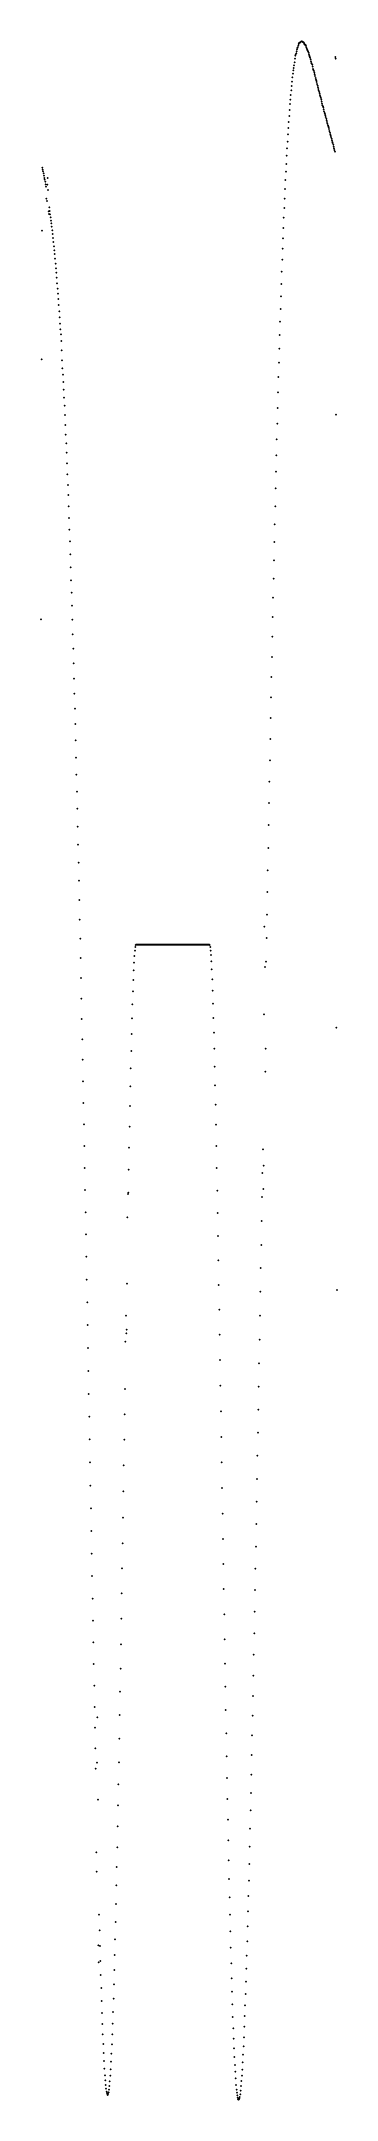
# Model space of a CAD drawing. Header units: metres. Extents: x 0 to 360, y -1401 to 1096.
import ezdxf

# ---------------------------------------------------------------- set-up
doc = ezdxf.new("R2010")
doc.units = ezdxf.units.M

msp = doc.modelspace()

# ---------------------------------------------------------------- linework, layer by layer
for p in [(308.5, 1075.2), (309, 1078.7), (309.5, 1080.4), (310, 1081.7), (310.5, 1083.9), (311, 1086.5), (311.5, 1088.2), (312, 1089.1), (312.5, 1090.8), (313, 1093), (313.5, 1094.3), (314, 1094.7), (314.5, 1094.7), (315, 1095.1), (315.5, 1095.6), (316, 1096), (316.5, 1096.4), (317, 1096.4), (317.5, 1096), (318, 1095.6), (318.5, 1095.6), (319, 1095.1), (319.5, 1094.3), (320, 1093), (320.5, 1092.1), (321, 1092.1), (321.5, 1091.7), (322, 1090.4), (322.5, 1088.6), (323, 1086.9), (323.5, 1085.6), (324, 1084.8), (324.5, 1083.9), (325, 1082.6), (325.5, 1080.4), (326, 1078.7), (326.5, 1077.8), (327, 1076.5), (327.5, 1074.4), (357.5, 1077.4), (358, 1075.2), (305.5, 1052.4), (306, 1057.1), (306.5, 1061), (307, 1064), (307.5, 1067), (308, 1070.9), (328, 1071.8), (328.5, 1070.1), (329, 1069.2), (329.5, 1067.9), (330, 1065.3), (330.5, 1062.7), (331, 1061.4), (331.5, 1060.1), (332, 1058.4), (332.5, 1056.2), (333, 1054.1), (333.5, 1051.9), (334, 1049.8), (303, 1025.6), (303.5, 1031.2), (304, 1036.8), (304.5, 1042), (305, 1047.2), (334.5, 1048.5), (335, 1046.7), (335.5, 1044.6), (336, 1042.4), (336.5, 1040.3), (337, 1038.5), (337.5, 1036.4), (338, 1034.6), (338.5, 1032.9), (339, 1030.8), (339.5, 1029), (340, 1027.3), (340.5, 1025.6), (301.5, 1005.7), (302, 1013), (302.5, 1020), (341, 1023), (341.5, 1020.4), (342, 1018.7), (342.5, 1017.4), (343, 1016.1), (343.5, 1013.9), (344, 1011.3), (344.5, 1009.2), (345, 1007.9), (345.5, 1006.6), (346, 1004.4), (346.5, 1002.2), (347, 1000.5), (299.5, 974.6), (300, 983.2), (300.5, 991), (301, 998.4), (347.5, 998.4), (348, 996.2), (348.5, 994.5), (349, 993.2), (349.5, 991.9), (350, 989.7), (350.5, 987.6), (351, 985.4), (351.5, 983.2), (352, 981.9), (352.5, 980.2), (353, 978), (353.5, 975.9), (354, 974.2), (298.5, 957.3), (299, 966.4), (354.5, 972.9), (355, 970.7), (355.5, 968.5), (356, 966.4), (356.5, 964.2), (357, 962.5), (1.5, 943.1), (2, 940.5), (2.5, 938.3), (3, 936.1), (3.5, 933.1), (4, 930.5), (4.5, 928.4), (5, 925.8), (8, 930.5), (297, 927.9), (297.5, 937.9), (298, 947.4), (5.5, 922.8), (6, 919.7), (6.5, 905.5), (7, 902.4), (7.5, 922.3), (8.5, 915.8), (296, 905.5), (296.5, 917.1), (9, 889.9), (9.5, 886.9), (10, 894.7), (10.5, 890.4), (11, 886.5), (11.5, 882.6), (12, 878.7), (12.5, 875.2), (295, 882.1), (295.5, 893.8), (1, 866.6), (13, 871.3), (13.5, 867), (14, 862.3), (14.5, 857.5), (15, 852.8), (294, 857.1), (294.5, 869.6), (15.5, 847.6), (16, 842.8), (16.5, 838.1), (17, 832.5), (17.5, 826.4), (293, 831.2), (293.5, 844.6), (18, 820.8), (18.5, 815.6), (19, 809.6), (19.5, 802.7), (292, 801.8), (292.5, 816.9), (20, 796.2), (20.5, 790.1), (21, 783.6), (21.5, 776.3), (291.5, 786.7), (22, 768.5), (22.5, 761.2), (23, 753.8), (290.5, 756), (291, 771.6), (23.5, 746.9), (24, 740.9), (24.5, 732.7), (290, 740), (0.5, 710.2), (25, 721.4), (25.5, 709.3), (26, 699.4), (289, 706.3), (289.5, 723.2), (26.5, 691.6), (27, 683), (288.5, 689), (27.5, 673.5), (28, 664), (28.5, 654), (287.5, 651.5), (288, 670.5), (29, 642.8), (29.5, 630.7), (287, 632.4), (358.5, 643.2), (30, 619.1), (30.5, 608.3), (286.5, 613.4), (31, 597), (31.5, 584.1), (286, 594), (32, 570.7), (32.5, 558.1), (285, 553.8), (285.5, 574.1), (33, 545.6), (33.5, 532.2), (284.5, 532.2), (34, 518), (34.5, 503.7), (284, 510.2), (35, 489.5), (283.5, 488.6), (35.5, 473.9), (36, 457.9), (283, 466.6), (36.5, 442.4), (37, 427.2), (282.5, 444.1), (37.5, 411.7), (282, 421.2), (0, 394.8), (38, 394.4), (38.5, 376.7), (281.5, 397.9), (39, 359.4), (281, 373.7), (39.5, 341.7), (280, 324.9), (280.5, 349.1), (40, 323.1), (40.5, 304.6), (279.5, 300.2), (41, 286.4), (279, 275.2), (41.5, 267.8), (42, 248), (42.5, 227.2), (278.5, 249.7), (43, 206.5), (278, 223.8), (43.5, 185.8), (277.5, 197.9), (44, 165), (277, 171.9), (44.5, 143.4), (276.5, 145.2), (45, 121.4), (276, 117.5), (45.5, 99.8), (46, 77.8), (275.5, 90.3), (46.5, 54.4), (275, 63.9), (47, 30.7), (274.5, 36.7), (47.5, 7.3), (116, 0), (116.5, 0), (117, 0), (118, 0), (118.5, 0), (120, 0), (120.5, 0), (121, 0), (123, 0), (123.5, 0), (124, 0), (126, 0), (126.5, 0), (127, 0), (129, 0), (129.5, 0), (130, 0), (130.5, 0), (134.5, 0), (135, 0), (135.5, 0), (136, 0), (136.5, 0), (137, 0), (137.5, 0), (138, 0), (138.5, 0), (140, 0), (140.5, 0), (141, 0), (142, 0), (142.5, 0), (143, 0), (143.5, 0), (144, 0), (144.5, 0), (146, 0), (146.5, 0), (148, 0), (148.5, 0), (150.5, 0), (151, 0), (151.5, 0), (152, 0), (152.5, 0), (155, 0), (155.5, 0), (156, 0), (157.5, 0), (158, 0), (159.5, 0), (160, 0), (161, 0), (161.5, 0), (162, 0), (163.5, 0), (165, 0), (165.5, 0), (167.5, 0), (168, 0), (169.5, 0), (170, 0), (170.5, 0), (172.5, 0), (173, 0), (173.5, 0), (175, 0), (175.5, 0), (176.5, 0), (177, 0), (178.5, 0), (179, 0), (180.5, 0), (181, 0), (182.5, 0), (183, 0), (183.5, 0), (185, 0), (185.5, 0), (186.5, 0), (187, 0), (188.5, 0), (189, 0), (190.5, 0), (191, 0), (191.5, 0), (192, 0), (192.5, 0), (193, 0), (194.5, 0), (196, 0), (196.5, 0), (197, 0), (198, 0), (200, 0), (200.5, 0), (202.5, 0), (203, 0), (203.5, 0), (204, 0), (271.5, 22), (274, 8.2), (48, -16), (113, -21.6), (113.5, -13.4), (114, -6.9), (114.5, -2.6), (115, -0.4), (115.5, 0), (117.5, 0), (119, 0), (119.5, 0), (121.5, 0), (122, 0), (122.5, 0), (124.5, 0), (125, 0), (125.5, 0), (127.5, 0), (128, 0), (128.5, 0), (131, 0), (131.5, 0), (132, 0), (132.5, 0), (133, 0), (133.5, 0), (134, 0), (139, 0), (139.5, 0), (141.5, 0), (145, 0), (145.5, 0), (147, 0), (147.5, 0), (149, 0), (149.5, 0), (150, 0), (153, 0), (153.5, 0), (154, 0), (154.5, 0), (156.5, 0), (157, 0), (158.5, 0), (159, 0), (160.5, 0), (162.5, 0), (163, 0), (164, 0), (164.5, 0), (166, 0), (166.5, 0), (167, 0), (168.5, 0), (169, 0), (171, 0), (171.5, 0), (172, 0), (174, 0), (174.5, 0), (176, 0), (177.5, 0), (178, 0), (179.5, 0), (180, 0), (181.5, 0), (182, 0), (184, 0), (184.5, 0), (186, 0), (187.5, 0), (188, 0), (189.5, 0), (190, 0), (193.5, 0), (194, 0), (195, 0), (195.5, 0), (197.5, 0), (198.5, 0), (199, 0), (199.5, 0), (201, 0), (201.5, 0), (202, 0), (204.5, 0), (205, -0.4), (205.5, -2.6), (206, -6.9), (206.5, -12.5), (207, -19.9), (273.5, -20.3), (48.5, -40.2), (112, -42.8), (112.5, -31.1), (207.5, -29.8), (208, -41.9), (272, -26.8), (49, -65.2), (111, -72.1), (111.5, -56.6), (208.5, -55.7), (209, -71.3), (49.5, -89.9), (110.5, -89.4), (209.5, -88.6), (271, -84.2), (50, -114.5), (110, -108.4), (210, -106.7), (359, -100.7), (50.5, -139.5), (109.5, -128.7), (210.5, -126.1), (211, -147.7), (273, -126.1), (51, -165.5), (108.5, -171.9), (109, -149.9), (211.5, -170.6), (272.5, -153.8), (51.5, -191.8), (108, -195.7), (212, -194), (52, -217.7), (107.5, -220.8), (212.5, -218.2), (52.5, -244.1), (107, -246.2), (213, -244.1), (269.5, -248), (53, -270.9), (106.5, -273), (213.5, -270.9), (270.5, -267.8), (53.5, -297.6), (214, -298.1), (269, -276.9), (270, -296.4), (54, -324.4), (105.5, -302.4), (106, -300.7), (268.5, -305.9), (105, -330.5), (214.5, -325.3), (268, -335.2), (54.5, -351.2), (215, -353.4), (267.5, -364.2), (55, -378.4), (215.5, -382.8), (267, -392.3), (55.5, -406.1), (104.5, -411.3), (216, -412.6), (266.5, -420.8), (359.5, -419), (56, -433.7), (216.5, -442.8), (56.5, -461.4), (103, -450.1), (103.5, -471.3), (104, -467), (217, -473), (266, -450.1), (57, -489), (102.5, -481.7), (265.5, -479.1), (57.5, -517.1), (217.5, -503.7), (265, -507.6), (58, -545.2), (102, -539.1), (218, -534.8), (264.5, -536.1), (58.5, -572.4), (101.5, -569.8), (218.5, -565.9), (264, -564.2), (219, -597), (263.5, -591.8), (59, -600), (101, -600.5), (263, -619.9), (59.5, -628.1), (100.5, -631.6), (219.5, -628.1), (262.5, -648), (60, -656.2), (100, -663.1), (220, -659.2), (60.5, -683.9), (99.5, -695.1), (220.5, -690.3), (262, -675.6), (61, -711.1), (221, -721), (261.5, -702.9), (61.5, -738.7), (99, -726.2), (261, -730.1), (62, -765.9), (98.5, -756.4), (221.5, -751.2), (260.5, -756.9), (62.5, -793.2), (98, -786.7), (222, -781.5), (260, -782.8), (63, -819.9), (97.5, -817.8), (222.5, -812.2), (259.5, -809.1), (63.5, -846.3), (97, -848.9), (223, -842.8), (259, -835.5), (64, -872.6), (223.5, -872.2), (258.5, -861.4), (64.5, -899), (96.5, -878.3), (258, -886.9), (96, -906.3), (224, -900.3), (257.5, -911.5), (65, -924.9), (68.5, -937.4), (95.5, -934.4), (224.5, -928.4), (257, -935.3), (65.5, -950), (95, -963.4), (225, -956.9), (256.5, -959), (66, -975), (68, -992.3), (94.5, -991.9), (225.5, -984.5), (256, -983.2), (66.5, -999.6), (94, -1018.7), (226, -1010.9), (255.5, -1007), (69, -1037.2), (93.5, -1044.1), (226.5, -1036.4), (255, -1029), (93, -1069.6), (227, -1061.4), (254, -1072.2), (254.5, -1050.2), (92.5, -1095.1), (227.5, -1086.5), (253.5, -1094.3), (67, -1101.2), (92, -1118.9), (228, -1110.7), (253, -1115.4), (67.5, -1124.5), (91.5, -1141.3), (228.5, -1133.6), (252.5, -1135.3), (91, -1163.8), (229, -1155.6), (251.5, -1172.9), (252, -1154.3), (70.5, -1176.8), (71, -1195.8), (90.5, -1185.8), (229.5, -1176.6), (230, -1196.9), (251, -1191), (69.5, -1213.9), (71.5, -1214.8), (90, -1206.6), (230.5, -1216.6), (250.5, -1209.2), (70, -1234.7), (72, -1232.9), (89, -1243.7), (89.5, -1225.6), (231, -1235.8), (249.5, -1242.4), (250, -1226.4), (72.5, -1249.8), (73, -1265.8), (88.5, -1261.4), (231.5, -1253.8), (232, -1270), (248.5, -1273.1), (249, -1258), (73.5, -1281.3), (74, -1296), (87.5, -1294.7), (88, -1278.7), (232.5, -1285.5), (248, -1286.9), (74.5, -1309.4), (75, -1321.9), (86.5, -1321.9), (87, -1309), (233, -1300.8), (233.5, -1314.6), (247, -1312.8), (247.5, -1299.9), (75.5, -1333.6), (76, -1344.4), (85.5, -1345.2), (86, -1334), (234, -1327.1), (234.5, -1338.8), (245.5, -1346.5), (246, -1336.6), (246.5, -1325.4), (76.5, -1354.3), (77, -1363.8), (77.5, -1371.6), (84, -1372), (84.5, -1364.3), (85, -1355.2), (235, -1349.6), (235.5, -1359.1), (236, -1367.3), (244, -1372), (244.5, -1364.7), (245, -1356), (78, -1377.6), (78.5, -1383.3), (79, -1388), (79.5, -1391.5), (80, -1393.2), (80.5, -1394.5), (81, -1395.4), (81.5, -1394.5), (82, -1392.3), (82.5, -1388.9), (83, -1384.6), (83.5, -1378.9), (236.5, -1375.5), (237, -1383.3), (237.5, -1388.9), (238, -1392.8), (238.5, -1395.8), (241.5, -1398), (242, -1394.9), (242.5, -1390.2), (243, -1384.6), (243.5, -1378.5), (239, -1398.8), (239.5, -1401), (240, -1401.4), (240.5, -1401), (241, -1399.7)]:
    msp.add_point(p)

doc.saveas('drawing.dxf')
